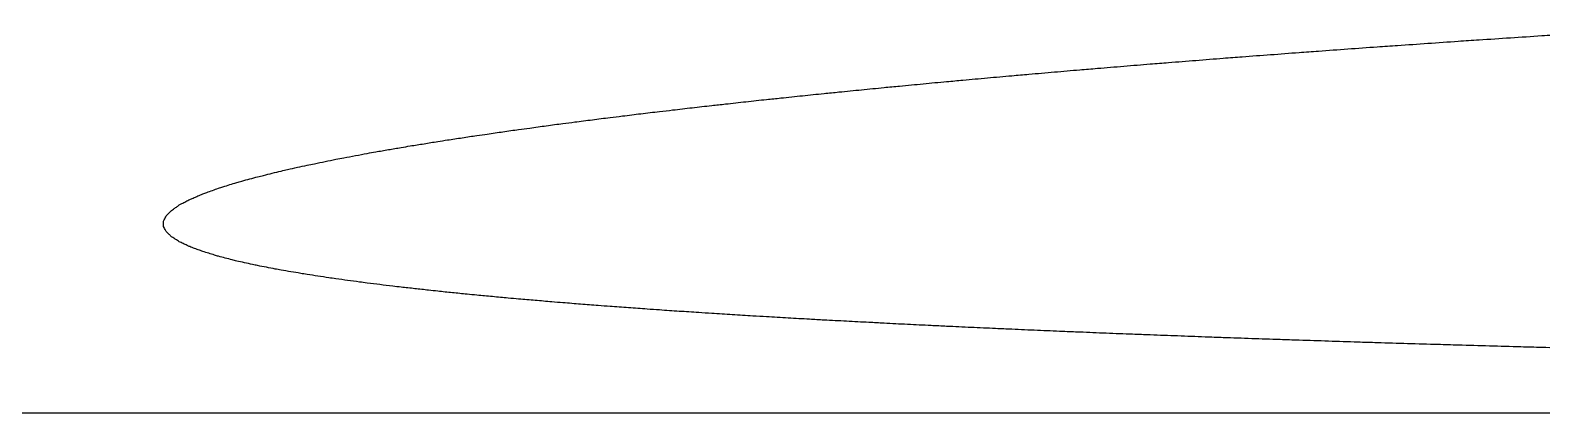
# Model space of a CAD drawing. Header units: millimetres. Extents: x 89860 to 502050, y -351975 to 882300.
# Drawn here: x 362971.99 to 362972.884, y -276699.019 to -276698.792 of the extents above; entities that cross this region are included whole.
import ezdxf

# ---------------------------------------------------------------- set-up
doc = ezdxf.new("R2010")
doc.units = ezdxf.units.MM
doc.header["$LTSCALE"] = 150
doc.layers.add('-----20 General Symbol', color=3, linetype='Continuous')
doc.layers.add('-----29 Cable Schedule', color=1, linetype='Continuous')

# ---------------------------------------------------------------- blocks, each defined once
blk = doc.blocks.new('A$C93139d4c')
at = {"layer": '-----20 General Symbol'}
blk.add_line((-31224.4641, -18798.0376), (-30930.2374, -18798.0376), dxfattribs=at)
for points in [[(-30954.2326, -18797.5909), (-30954.2241, -18797.5904), (-30954.2156, -18797.5898), (-30954.1944, -18797.5885), (-30954.1816, -18797.5877), (-30954.1562, -18797.5861), (-30954.1434, -18797.5852), (-30954.1307, -18797.5844)], [(-30954.4272, -18797.6041), (-30954.4192, -18797.6035), (-30954.4112, -18797.603), (-30954.3913, -18797.6016), (-30954.3793, -18797.6008), (-30954.3554, -18797.5991), (-30954.3434, -18797.5983), (-30954.3314, -18797.5974)], [(-30954.3314, -18797.5974), (-30954.3232, -18797.5969), (-30954.315, -18797.5963), (-30954.2944, -18797.595), (-30954.282, -18797.5942), (-30954.2573, -18797.5925), (-30954.2449, -18797.5917), (-30954.2326, -18797.5909)], [(-30954.6958, -18797.6244), (-30954.6886, -18797.6238), (-30954.6814, -18797.6233), (-30954.6634, -18797.6218), (-30954.6526, -18797.621), (-30954.631, -18797.6193), (-30954.6202, -18797.6184), (-30954.6094, -18797.6175)], [(-30954.6094, -18797.6175), (-30954.6019, -18797.617), (-30954.5944, -18797.6164), (-30954.5758, -18797.615), (-30954.5646, -18797.6142), (-30954.5422, -18797.6125), (-30954.531, -18797.6116), (-30954.5198, -18797.6108)], [(-30954.5198, -18797.6108), (-30954.5121, -18797.6102), (-30954.5044, -18797.6096), (-30954.4851, -18797.6083), (-30954.4735, -18797.6074), (-30954.4503, -18797.6057), (-30954.4387, -18797.6049), (-30954.4272, -18797.6041)], [(-30954.9367, -18797.6453), (-30954.9303, -18797.6447), (-30954.9238, -18797.6441), (-30954.9077, -18797.6426), (-30954.8981, -18797.6418), (-30954.8788, -18797.64), (-30954.8691, -18797.6391), (-30954.8595, -18797.6383)], [(-30954.8595, -18797.6383), (-30954.8528, -18797.6377), (-30954.8461, -18797.6371), (-30954.8293, -18797.6357), (-30954.8193, -18797.6348), (-30954.7992, -18797.633), (-30954.7892, -18797.6322), (-30954.7792, -18797.6313)], [(-30954.7792, -18797.6313), (-30954.7722, -18797.6307), (-30954.7653, -18797.6302), (-30954.7479, -18797.6287), (-30954.7375, -18797.6279), (-30954.7167, -18797.6261), (-30954.7062, -18797.6253), (-30954.6958, -18797.6244)], [(-30955.0818, -18797.6594), (-30955.0759, -18797.6588), (-30955.07, -18797.6582), (-30955.0552, -18797.6567), (-30955.0463, -18797.6558), (-30955.0286, -18797.6541), (-30955.0197, -18797.6532), (-30955.0108, -18797.6523)], [(-30955.0108, -18797.6523), (-30955.0046, -18797.6517), (-30954.9985, -18797.6511), (-30954.983, -18797.6497), (-30954.9738, -18797.6488), (-30954.9552, -18797.647), (-30954.946, -18797.6461), (-30954.9367, -18797.6453)], [(-30955.2764, -18797.6807), (-30955.2712, -18797.6801), (-30955.2661, -18797.6795), (-30955.2532, -18797.678), (-30955.2455, -18797.6771), (-30955.2301, -18797.6753), (-30955.2223, -18797.6744), (-30955.2146, -18797.6736)], [(-30955.2146, -18797.6736), (-30955.2092, -18797.673), (-30955.2038, -18797.6724), (-30955.1903, -18797.6709), (-30955.1822, -18797.67), (-30955.166, -18797.6682), (-30955.1579, -18797.6673), (-30955.1498, -18797.6664)], [(-30955.1498, -18797.6664), (-30955.1441, -18797.6659), (-30955.1385, -18797.6653), (-30955.1243, -18797.6638), (-30955.1158, -18797.6629), (-30955.0988, -18797.6611), (-30955.0903, -18797.6602), (-30955.0818, -18797.6594)], [(-30955.3907, -18797.6949), (-30955.386, -18797.6943), (-30955.3814, -18797.6937), (-30955.3698, -18797.6923), (-30955.3628, -18797.6914), (-30955.3489, -18797.6896), (-30955.342, -18797.6887), (-30955.335, -18797.6878)], [(-30955.335, -18797.6878), (-30955.3301, -18797.6872), (-30955.3253, -18797.6866), (-30955.313, -18797.6851), (-30955.3057, -18797.6842), (-30955.291, -18797.6825), (-30955.2837, -18797.6816), (-30955.2764, -18797.6807)], [(-30955.5388, -18797.7162), (-30955.535, -18797.7156), (-30955.5311, -18797.715), (-30955.5215, -18797.7136), (-30955.5157, -18797.7127), (-30955.5041, -18797.7109), (-30955.4983, -18797.71), (-30955.4926, -18797.7091)], [(-30955.4926, -18797.7091), (-30955.4884, -18797.7085), (-30955.4843, -18797.708), (-30955.474, -18797.7065), (-30955.4678, -18797.7056), (-30955.4555, -18797.7038), (-30955.4493, -18797.7029), (-30955.4431, -18797.702)], [(-30955.4431, -18797.702), (-30955.4387, -18797.7014), (-30955.4344, -18797.7009), (-30955.4234, -18797.6994), (-30955.4169, -18797.6985), (-30955.4038, -18797.6967), (-30955.3972, -18797.6958), (-30955.3907, -18797.6949)], [(-30955.6222, -18797.7303), (-30955.6189, -18797.7297), (-30955.6155, -18797.7291), (-30955.6072, -18797.7277), (-30955.6022, -18797.7268), (-30955.5921, -18797.725), (-30955.5871, -18797.7242), (-30955.5821, -18797.7233)], [(-30955.5821, -18797.7233), (-30955.5785, -18797.7227), (-30955.5749, -18797.7221), (-30955.5659, -18797.7206), (-30955.5605, -18797.7198), (-30955.5496, -18797.718), (-30955.5442, -18797.7171), (-30955.5388, -18797.7162)], [(-30955.7241, -18797.7512), (-30955.7216, -18797.7506), (-30955.719, -18797.75), (-30955.7126, -18797.7486), (-30955.7087, -18797.7477), (-30955.701, -18797.746), (-30955.6971, -18797.7451), (-30955.6933, -18797.7443)], [(-30955.6933, -18797.7443), (-30955.6904, -18797.7437), (-30955.6876, -18797.7431), (-30955.6805, -18797.7417), (-30955.6763, -18797.7408), (-30955.6678, -18797.7391), (-30955.6635, -18797.7382), (-30955.6593, -18797.7373)], [(-30955.6593, -18797.7373), (-30955.6562, -18797.7367), (-30955.6531, -18797.7361), (-30955.6454, -18797.7347), (-30955.6408, -18797.7338), (-30955.6315, -18797.7321), (-30955.6269, -18797.7312), (-30955.6222, -18797.7303)], [(-30955.7767, -18797.7648), (-30955.7746, -18797.7643), (-30955.7725, -18797.7637), (-30955.7674, -18797.7623), (-30955.7643, -18797.7614), (-30955.7581, -18797.7597), (-30955.755, -18797.7589), (-30955.7519, -18797.758)], [(-30955.7519, -18797.758), (-30955.7496, -18797.7575), (-30955.7473, -18797.7569), (-30955.7415, -18797.7555), (-30955.738, -18797.7546), (-30955.7311, -18797.7529), (-30955.7276, -18797.752), (-30955.7241, -18797.7512)], [(-30955.8322, -18797.7849), (-30955.8309, -18797.7843), (-30955.8296, -18797.7838), (-30955.8264, -18797.7824), (-30955.8245, -18797.7816), (-30955.8206, -18797.7799), (-30955.8187, -18797.7791), (-30955.8168, -18797.7783)], [(-30955.8168, -18797.7783), (-30955.8152, -18797.7777), (-30955.8137, -18797.7772), (-30955.8098, -18797.7758), (-30955.8075, -18797.7749), (-30955.8029, -18797.7733), (-30955.8006, -18797.7724), (-30955.7983, -18797.7716)], [(-30955.7983, -18797.7716), (-30955.7965, -18797.771), (-30955.7947, -18797.7705), (-30955.7902, -18797.7691), (-30955.7875, -18797.7682), (-30955.7821, -18797.7665), (-30955.7794, -18797.7657), (-30955.7767, -18797.7648)], [(-30955.86, -18797.8043), (-30955.8595, -18797.8038), (-30955.859, -18797.8032), (-30955.8577, -18797.8019), (-30955.8569, -18797.8011), (-30955.8554, -18797.7995), (-30955.8546, -18797.7987), (-30955.8538, -18797.7979)], [(-30955.8538, -18797.7979), (-30955.8531, -18797.7974), (-30955.8523, -18797.7968), (-30955.8504, -18797.7955), (-30955.8492, -18797.7947), (-30955.8469, -18797.7931), (-30955.8457, -18797.7922), (-30955.8446, -18797.7914)], [(-30955.8446, -18797.7914), (-30955.8435, -18797.7909), (-30955.8425, -18797.7903), (-30955.8399, -18797.789), (-30955.8384, -18797.7882), (-30955.8353, -18797.7865), (-30955.8338, -18797.7857), (-30955.8322, -18797.7849)], [(-30955.8631, -18797.8106), (-30955.8629, -18797.8101), (-30955.8626, -18797.8096), (-30955.8619, -18797.8082), (-30955.8616, -18797.8075), (-30955.8608, -18797.8059), (-30955.8604, -18797.8051), (-30955.86, -18797.8043)], [(-30955.8631, -18797.8168), (-30955.8631, -18797.8163), (-30955.8631, -18797.8158), (-30955.8631, -18797.8145), (-30955.8631, -18797.8137), (-30955.8631, -18797.8122), (-30955.8631, -18797.8114), (-30955.8631, -18797.8106)], [(-30955.86, -18797.823), (-30955.8603, -18797.8225), (-30955.8605, -18797.8219), (-30955.8612, -18797.8207), (-30955.8616, -18797.8199), (-30955.8623, -18797.8184), (-30955.8627, -18797.8176), (-30955.8631, -18797.8168)], [(-30955.8538, -18797.829), (-30955.8543, -18797.8285), (-30955.8549, -18797.828), (-30955.8561, -18797.8268), (-30955.8569, -18797.826), (-30955.8585, -18797.8245), (-30955.8592, -18797.8237), (-30955.86, -18797.823)], [(-30955.8446, -18797.835), (-30955.8453, -18797.8345), (-30955.8461, -18797.834), (-30955.848, -18797.8327), (-30955.8492, -18797.832), (-30955.8515, -18797.8305), (-30955.8527, -18797.8298), (-30955.8538, -18797.829)], [(-30955.8322, -18797.8408), (-30955.8332, -18797.8403), (-30955.8343, -18797.8398), (-30955.8368, -18797.8386), (-30955.8384, -18797.8379), (-30955.8415, -18797.8364), (-30955.843, -18797.8357), (-30955.8446, -18797.835)], [(-30955.8168, -18797.8466), (-30955.8181, -18797.8461), (-30955.8193, -18797.8456), (-30955.8226, -18797.8444), (-30955.8245, -18797.8437), (-30955.8284, -18797.8423), (-30955.8303, -18797.8415), (-30955.8322, -18797.8408)], [(-30955.7983, -18797.8522), (-30955.7998, -18797.8518), (-30955.8014, -18797.8513), (-30955.8052, -18797.8501), (-30955.8075, -18797.8494), (-30955.8121, -18797.848), (-30955.8145, -18797.8473), (-30955.8168, -18797.8466)], [(-30955.7767, -18797.8578), (-30955.7785, -18797.8573), (-30955.7803, -18797.8569), (-30955.7848, -18797.8557), (-30955.7875, -18797.855), (-30955.7929, -18797.8536), (-30955.7956, -18797.8529), (-30955.7983, -18797.8522)], [(-30955.7519, -18797.8632), (-30955.754, -18797.8628), (-30955.756, -18797.8623), (-30955.7612, -18797.8612), (-30955.7643, -18797.8605), (-30955.7705, -18797.8591), (-30955.7736, -18797.8585), (-30955.7767, -18797.8578)], [(-30955.7241, -18797.8686), (-30955.7265, -18797.8681), (-30955.7288, -18797.8677), (-30955.7346, -18797.8666), (-30955.738, -18797.8659), (-30955.745, -18797.8646), (-30955.7485, -18797.8639), (-30955.7519, -18797.8632)], [(-30955.6933, -18797.8738), (-30955.6958, -18797.8734), (-30955.6984, -18797.8729), (-30955.7048, -18797.8718), (-30955.7087, -18797.8712), (-30955.7164, -18797.8699), (-30955.7203, -18797.8692), (-30955.7241, -18797.8686)], [(-30955.6593, -18797.8789), (-30955.6621, -18797.8785), (-30955.665, -18797.8781), (-30955.672, -18797.877), (-30955.6763, -18797.8764), (-30955.6848, -18797.8751), (-30955.689, -18797.8744), (-30955.6933, -18797.8738)], [(-30955.6222, -18797.8839), (-30955.6253, -18797.8835), (-30955.6284, -18797.8831), (-30955.6361, -18797.8821), (-30955.6408, -18797.8814), (-30955.65, -18797.8802), (-30955.6547, -18797.8796), (-30955.6593, -18797.8789)], [(-30955.5821, -18797.8888), (-30955.5854, -18797.8884), (-30955.5888, -18797.888), (-30955.5971, -18797.887), (-30955.6022, -18797.8864), (-30955.6122, -18797.8852), (-30955.6172, -18797.8846), (-30955.6222, -18797.8839)], [(-30955.5388, -18797.8936), (-30955.5424, -18797.8932), (-30955.546, -18797.8928), (-30955.5551, -18797.8918), (-30955.5605, -18797.8912), (-30955.5713, -18797.89), (-30955.5767, -18797.8894), (-30955.5821, -18797.8888)], [(-30955.4926, -18797.8983), (-30955.4964, -18797.8979), (-30955.5003, -18797.8975), (-30955.5099, -18797.8966), (-30955.5157, -18797.896), (-30955.5273, -18797.8948), (-30955.5331, -18797.8942), (-30955.5388, -18797.8936)], [(-30955.4431, -18797.9029), (-30955.4472, -18797.9025), (-30955.4513, -18797.9021), (-30955.4616, -18797.9012), (-30955.4678, -18797.9006), (-30955.4802, -18797.8994), (-30955.4864, -18797.8989), (-30955.4926, -18797.8983)], [(-30955.3907, -18797.9073), (-30955.395, -18797.9069), (-30955.3994, -18797.9066), (-30955.4103, -18797.9056), (-30955.4169, -18797.9051), (-30955.43, -18797.904), (-30955.4365, -18797.9034), (-30955.4431, -18797.9029)], [(-30955.335, -18797.9116), (-30955.3397, -18797.9113), (-30955.3443, -18797.9109), (-30955.3559, -18797.91), (-30955.3628, -18797.9095), (-30955.3767, -18797.9084), (-30955.3837, -18797.9078), (-30955.3907, -18797.9073)], [(-30955.2764, -18797.9158), (-30955.2812, -18797.9155), (-30955.2861, -18797.9151), (-30955.2984, -18797.9143), (-30955.3057, -18797.9137), (-30955.3204, -18797.9127), (-30955.3277, -18797.9122), (-30955.335, -18797.9116)], [(-30955.2146, -18797.9199), (-30955.2198, -18797.9196), (-30955.2249, -18797.9193), (-30955.2378, -18797.9184), (-30955.2455, -18797.9179), (-30955.2609, -18797.9169), (-30955.2686, -18797.9164), (-30955.2764, -18797.9158)], [(-30955.1498, -18797.9239), (-30955.1552, -18797.9236), (-30955.1606, -18797.9233), (-30955.1741, -18797.9224), (-30955.1822, -18797.9219), (-30955.1984, -18797.9209), (-30955.2065, -18797.9204), (-30955.2146, -18797.9199)], [(-30955.0818, -18797.9278), (-30955.0875, -18797.9275), (-30955.0932, -18797.9272), (-30955.1073, -18797.9263), (-30955.1158, -18797.9259), (-30955.1328, -18797.9249), (-30955.1413, -18797.9244), (-30955.1498, -18797.9239)], [(-30955.0108, -18797.9315), (-30955.0167, -18797.9312), (-30955.0227, -18797.9309), (-30955.0374, -18797.9301), (-30955.0463, -18797.9297), (-30955.0641, -18797.9287), (-30955.073, -18797.9283), (-30955.0818, -18797.9278)], [(-30954.9367, -18797.9352), (-30954.9429, -18797.9349), (-30954.949, -18797.9346), (-30954.9645, -18797.9338), (-30954.9738, -18797.9334), (-30954.9923, -18797.9325), (-30955.0016, -18797.932), (-30955.0108, -18797.9315)], [(-30954.8595, -18797.9387), (-30954.8659, -18797.9384), (-30954.8723, -18797.9381), (-30954.8884, -18797.9374), (-30954.8981, -18797.937), (-30954.9174, -18797.9361), (-30954.927, -18797.9356), (-30954.9367, -18797.9352)], [(-30954.7792, -18797.9421), (-30954.7859, -18797.9418), (-30954.7926, -18797.9416), (-30954.8093, -18797.9408), (-30954.8193, -18797.9404), (-30954.8394, -18797.9396), (-30954.8494, -18797.9391), (-30954.8595, -18797.9387)], [(-30954.6958, -18797.9454), (-30954.7028, -18797.9451), (-30954.7097, -18797.9449), (-30954.7271, -18797.9442), (-30954.7375, -18797.9438), (-30954.7583, -18797.943), (-30954.7688, -18797.9425), (-30954.7792, -18797.9421)], [(-30954.6094, -18797.9486), (-30954.6166, -18797.9483), (-30954.6238, -18797.9481), (-30954.6418, -18797.9474), (-30954.6526, -18797.947), (-30954.6742, -18797.9462), (-30954.685, -18797.9458), (-30954.6958, -18797.9454)], [(-30954.5198, -18797.9517), (-30954.5273, -18797.9514), (-30954.5347, -18797.9512), (-30954.5534, -18797.9505), (-30954.5646, -18797.9502), (-30954.587, -18797.9494), (-30954.5982, -18797.949), (-30954.6094, -18797.9486)], [(-30954.4272, -18797.9547), (-30954.4349, -18797.9544), (-30954.4426, -18797.9542), (-30954.4619, -18797.9535), (-30954.4735, -18797.9532), (-30954.4966, -18797.9524), (-30954.5082, -18797.9521), (-30954.5198, -18797.9517)], [(-30954.3314, -18797.9575), (-30954.3394, -18797.9573), (-30954.3474, -18797.957), (-30954.3673, -18797.9564), (-30954.3793, -18797.9561), (-30954.4032, -18797.9554), (-30954.4152, -18797.955), (-30954.4272, -18797.9547)], [(-30954.2326, -18797.9603), (-30954.2408, -18797.96), (-30954.2491, -18797.9598), (-30954.2697, -18797.9592), (-30954.282, -18797.9589), (-30954.3067, -18797.9582), (-30954.3191, -18797.9579), (-30954.3314, -18797.9575)], [(-30954.1307, -18797.9629), (-30954.1392, -18797.9627), (-30954.1477, -18797.9625), (-30954.1689, -18797.9619), (-30954.1816, -18797.9616), (-30954.2071, -18797.9609), (-30954.2198, -18797.9606), (-30954.2326, -18797.9603)]]:
    blk.add_open_spline(points, degree=3, knots=[0, 0, 0, 0, 0.25, 0.25, 0.625, 0.625, 1, 1, 1, 1], dxfattribs=at)

msp = doc.modelspace()

# ---------------------------------------------------------------- block references
at = {"layer": '-----29 Cable Schedule', "xscale": 0.5, "yscale": 0.5, "zscale": 0.5}
msp.add_blockref('A$C93139d4c', (378450, -267300), dxfattribs=at)

doc.saveas('drawing.dxf')
